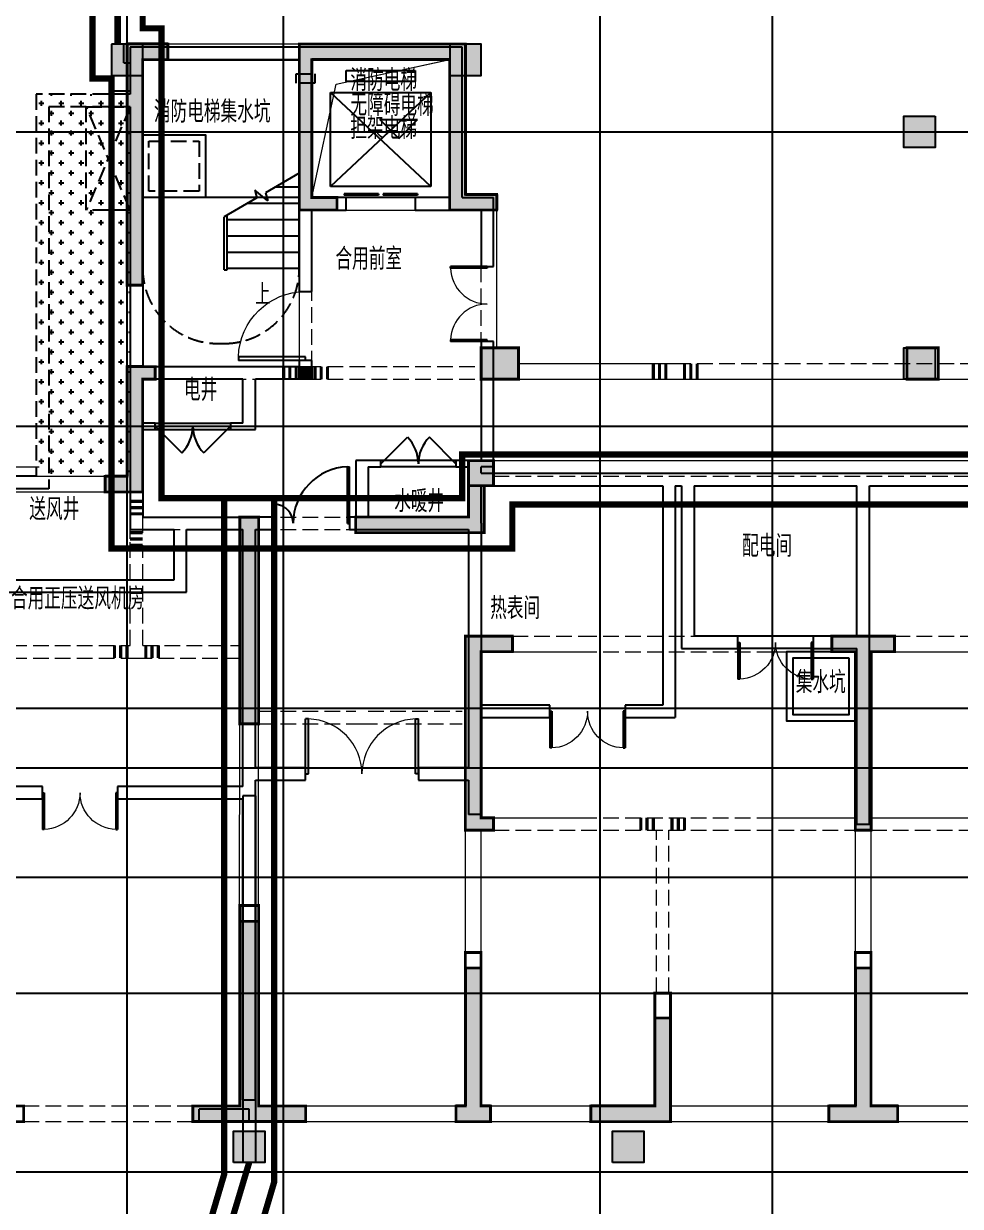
# Model space of a CAD drawing. Extents: x 369444 to 684549, y -549309 to 575337.
# Drawn here: x 449674 to 464625, y 206055 to 224932 of the extents above; entities that cross this region are included whole.
import ezdxf

# ---------------------------------------------------------------- set-up
doc = ezdxf.new("R2010")
doc.units = 0
doc.header["$LTSCALE"] = 1000
doc.header["$MEASUREMENT"] = 0
for name, pattern in [('__DASH', [0.35, 0.25, -0.1]), ('DASH', [0.35, 0.25, -0.1]), ('DOTE', [2.42, 2, -0.2, 0.02, -0.2]), ('线型3', [500, 300, -200])]:
    doc.linetypes.add(name, pattern=pattern)
for name, color, linetype in [('COLUMN', 9, 'Continuous'), ('DIM_LEAD', 3, 'Continuous'), ('DIM_SYMB', 3, 'Continuous'), ('DOTE', 1, 'Continuous'), ('EVTR', 2, 'Continuous'), ('STAIR', 2, 'Continuous'), ('WALL', 9, 'Continuous'), ('WINDOW', 4, 'Continuous'), ('图层2', 7, 'Continuous'), ('填充', 8, 'Continuous'), ('平面文字图层', 7, 'Continuous'), ('排水', 61, 'Continuous'), ('构造柱', 6, 'Continuous'), ('砼墙', 151, 'Continuous'), ('立面填充1图层', 8, 'Continuous'), ('防火分区线', 7, 'Continuous'), ('风井', 7, 'Continuous')]:
    doc.layers.add(name, color=color, linetype=linetype)
for name, color, linetype, lineweight in [('DOTE2', 122, 'DOTE', 9), ('柱', 2, 'Continuous', 35), ('梁', 4, 'Continuous', 18), ('梁虚线', 134, '线型3', 18), ('梁集中标注', 2, 'Continuous', 25), ('次梁箍筋', 1, 'Continuous', 40), ('洞口边线', 9, 'Continuous', 18), ('门虚线', 2, 'Continuous', 18)]:
    doc.layers.add(name, color=color, linetype=linetype, lineweight=lineweight)
doc.styles.add('_TCH_DIM', font='SIMPLEX', dxfattribs={"bigfont": 'GBCBIG'})
doc.styles.add('HNSJY', font='hnsjy-07.shx', dxfattribs={"width": 0.8, "bigfont": 'hnsjy-hz.shx'})

# ---------------------------------------------------------------- blocks, each defined once
blk = doc.blocks.new('dsfzc')
at = {"layer": '填充'}
h = blk.add_hatch(color=0, dxfattribs=at)
h.dxf.hatch_style = 1
h.paths.add_polyline_path([(-2815245, 479176), (-2815245, 482776), (-2814843, 482776), (-2814843, 483026), (-2815495, 483026), (-2815495, 479176)])
h = blk.add_hatch(color=0, dxfattribs=at)
h.dxf.hatch_style = 1
h.paths.add_polyline_path([(-2812745, 480376), (-2812745, 482776), (-2812745, 483026), (-2810095, 483026), (-2810095, 480626), (-2809595, 480626), (-2809595, 480376), (-2810345, 480376), (-2810345, 480576), (-2810345, 482776), (-2812545, 482776), (-2812545, 480576), (-2812145, 480576), (-2812145, 480376)])
h = blk.add_hatch(color=0, dxfattribs=at)
h.dxf.hatch_style = 1
h.paths.add_polyline_path([(-2809245, 477676), (-2809245, 478176), (-2809845, 478176), (-2809845, 477676)])
h = blk.add_hatch(color=0, dxfattribs=at)
h.dxf.hatch_style = 1
h.paths.add_polyline_path([(-2815845, 475876), (-2815245, 475876), (-2815245, 477876), (-2815495, 477876), (-2815495, 476126), (-2815845, 476126)])
h.paths.add_polyline_path([(-2815245, 477676), (-2815045, 477676), (-2815045, 477876), (-2815245, 477876)])
h = blk.add_hatch(color=0, dxfattribs=at)
h.dxf.hatch_style = 1
h.paths.add_polyline_path([(-2810045, 475976), (-2810045, 476376), (-2809645, 476376), (-2809645, 475976), (-2809795, 475976)])
h = blk.add_hatch(color=0, dxfattribs=at)
h.dxf.hatch_style = 1
h.paths.add_polyline_path([(-2810045, 475976), (-2810045, 475476), (-2811845, 475476), (-2811845, 475226), (-2809795, 475226), (-2809795, 475976)])
h = blk.add_hatch(color=0, dxfattribs=at)
h.dxf.hatch_style = 1
h.paths.add_polyline_path([(-2813695, 472176), (-2813695, 475476), (-2813395, 475476), (-2813395, 472176)])
h = blk.add_hatch(color=0, dxfattribs=at)
h.dxf.hatch_style = 1
h.paths.add_polyline_path([(-2809845, 470476), (-2810095, 470476), (-2810095, 473576), (-2809345, 473576), (-2809345, 473326), (-2809845, 473326), (-2809845, 470676), (-2809645, 470676), (-2809645, 470476)])
h = blk.add_hatch(color=0, dxfattribs=at)
h.dxf.hatch_style = 1
h.paths.add_polyline_path([(-2803620, 470476), (-2803870, 470476), (-2803870, 473326), (-2804245, 473326), (-2804245, 473576), (-2803620, 473576), (-2803245, 473576), (-2803245, 473326), (-2803620, 473326)])
h = blk.add_hatch(color=0, dxfattribs=at)
h.dxf.hatch_style = 1
h.paths.add_polyline_path([(-2813395, 466076), (-2812645, 466076), (-2812645, 465826), (-2813395, 465826), (-2814445, 465826), (-2814445, 466076), (-2813695, 466076), (-2813695, 469026), (-2813395, 469026)])
h = blk.add_hatch(color=0, dxfattribs=at)
h.dxf.hatch_style = 1
h.paths.add_polyline_path([(-2810095, 465826), (-2809695, 465826), (-2809695, 466076), (-2809845, 466076), (-2809845, 468276), (-2810095, 468276), (-2810095, 466076), (-2810245, 466076), (-2810245, 465826)])
h = blk.add_hatch(color=0, dxfattribs=at)
h.dxf.hatch_style = 1
h.paths.add_polyline_path([(-2803870, 465826), (-2803194, 465826), (-2803194, 466076), (-2803620, 466076), (-2803620, 468276), (-2803870, 468276), (-2803870, 466076), (-2804296, 466076), (-2804296, 465826)])
h = blk.add_hatch(color=0, dxfattribs=at)
h.dxf.hatch_style = 1
h.paths.add_polyline_path([(-2808095, 466076), (-2808095, 465826), (-2806820, 465826), (-2806820, 466076), (-2806820, 467476), (-2807070, 467476), (-2807070, 466076)])
at = {"layer": '柱', "color": 0, "ltscale": 1}
for points in [[(-2809245, 477676), (-2809245, 478176), (-2809845, 478176), (-2809845, 477676)], [(-2810045, 475976), (-2810045, 476376), (-2809645, 476376), (-2809645, 475976), (-2809795, 475976)]]:
    blk.add_lwpolyline(points, close=True, dxfattribs=at)
at = {"layer": '砼墙', "color": 0, "lineweight": 35, "ltscale": 1}
for points in [[(-2815245, 479176), (-2815245, 482776), (-2814843, 482776), (-2814843, 483026), (-2815495, 483026), (-2815495, 479176)], [(-2812745, 480376), (-2812745, 482776), (-2812745, 483026), (-2810095, 483026), (-2810095, 480626), (-2809595, 480626), (-2809595, 480376), (-2810345, 480376), (-2810345, 480576), (-2810345, 482776), (-2812545, 482776), (-2812545, 480576), (-2812145, 480576), (-2812145, 480376)], [(-2813695, 472176), (-2813695, 475476), (-2813395, 475476), (-2813395, 472176)], [(-2803620, 470476), (-2803870, 470476), (-2803870, 473326), (-2804245, 473326), (-2804245, 473576), (-2803620, 473576), (-2803245, 473576), (-2803245, 473326), (-2803620, 473326)], [(-2813395, 466076), (-2812645, 466076), (-2812645, 465826), (-2813395, 465826), (-2814445, 465826), (-2814445, 466076), (-2813695, 466076), (-2813695, 469026), (-2813395, 469026)], [(-2810095, 465826), (-2809695, 465826), (-2809695, 466076), (-2809845, 466076), (-2809845, 468276), (-2810095, 468276), (-2810095, 466076), (-2810245, 466076), (-2810245, 465826)], [(-2803870, 465826), (-2803194, 465826), (-2803194, 466076), (-2803620, 466076), (-2803620, 468276), (-2803870, 468276), (-2803870, 466076), (-2804296, 466076), (-2804296, 465826)], [(-2808095, 466076), (-2808095, 465826), (-2806820, 465826), (-2806820, 466076), (-2806820, 467476), (-2807070, 467476), (-2807070, 466076)]]:
    blk.add_lwpolyline(points, close=True, dxfattribs=at)
for points in [[(-2815245, 477876), (-2815245, 477876), (-2815495, 477876), (-2815495, 476126), (-2815845, 476126), (-2815845, 475876), (-2815245, 475876), (-2815245, 477676)], [(-2815245, 477876), (-2815045, 477876), (-2815045, 477676), (-2815245, 477676)], [(-2809845, 470476), (-2810095, 470476), (-2810095, 473576), (-2809345, 473576), (-2809345, 473326), (-2809845, 473326), (-2809845, 470676), (-2809645, 470676), (-2809645, 470476), (-2809845, 470476)]]:
    blk.add_lwpolyline(points, dxfattribs=at)
at = {"layer": '砼墙', "color": 0}
blk.add_lwpolyline([(-2810045, 475976), (-2810045, 475476), (-2811845, 475476), (-2811845, 475226), (-2809795, 475226), (-2809795, 475976)], close=True, dxfattribs=at)
blk = doc.blocks.new('A$C6F0867FE')
at = {"layer": '构造柱'}
for points in [[(100, -5000), (-100, -5000), (-100, -5200), (100, -5200)], [(17700, -5000), (17900, -5000), (17900, -5200), (17700, -5200)]]:
    blk.add_hatch(color=256, dxfattribs=at).paths.add_polyline_path(points)
for points in [[(-100, -5000), (100, -5000), (100, -5200), (-100, -5200)], [(17900, -5000), (17700, -5000), (17700, -5200), (17900, -5200)]]:
    blk.add_lwpolyline(points, close=True, dxfattribs=at)
blk = doc.blocks.new('$DorLib2D$00000213')
at = {"color": 0, "linetype": 'DASH', "const_width": 0.02}
blk.add_lwpolyline([(0.5, 0), (-0.5, 0)], dxfattribs=at)
blk = doc.blocks.new('$DorLib2D$00000116')
at = {"color": 0}
for p, q in [((-0.5, 0), (-0.146, 0.354)), ((0.5, 0), (0.146, 0.354))]:
    blk.add_line(p, q, dxfattribs=at)
for centre, start, end in [((-0.5, 0), 0, 45), ((0.5, 0), 135, 180)]:
    blk.add_arc(centre, 0.5, start, end, dxfattribs=at)
blk = doc.blocks.new('$DorLib2D$00000001')
for p, q in [((0.45, 0.975), (0.5, 0.975)), ((0.45, 0), (0.45, 0.975)), ((0.5, 0), (0.5, 0.975)), ((0.5, 0), (0.45, 0))]:
    blk.add_line(p, q)
at = {"lineweight": 13}
blk.add_arc((0.475, 0), 0.975, 91.4693, 180, dxfattribs=at)
blk = doc.blocks.new('$DORLIB2D$00000127')
at = {"color": 0}
for points in [[(-0.533, 0.795), (-0.533, 0.69)], [(-0.033, 0.795), (-0.533, 0.795)], [(-0.033, 0.69), (-0.533, 0.69)], [(-0.033, 0.795), (-0.033, 0.69)], [(0.533, 0.795), (0.033, 0.795)], [(0.033, 0.795), (0.033, 0.69)], [(0.533, 0.69), (0.033, 0.69)], [(0.533, 0.795), (0.533, 0.69)], [(0.5, 0.5), (-0.5, 0.5)]]:
    blk.add_lwpolyline(points, dxfattribs=at)
blk = doc.blocks.new('$DorLib2D$00000002')
for p, q in [((-0.5, 0), (-0.5, 0.4875)), ((-0.475, 0.4875), (-0.5, 0.4875)), ((-0.475, 0), (-0.475, 0.4875)), ((0.475, 0), (0.475, 0.4875)), ((0.475, 0.4875), (0.5, 0.4875)), ((0.5, 0), (0.5, 0.4875)), ((-0.5, 0), (-0.475, 0)), ((0.5, 0), (0.475, 0))]:
    blk.add_line(p, q)
at = {"lineweight": 13}
for centre, start, end in [((-0.4875, 0), 0, 88.53072), ((0.4875, 0), 91.46928, 180)]:
    blk.add_arc(centre, 0.4875, start, end, dxfattribs=at)
blk = doc.blocks.new('$DorLib2D$00000225')
at = {"color": 0}
for p, q in [((0.475, -0.001), (0.475, 0.752)), ((0.475, 0.752), (0.5, 0.752)), ((0.5, -0.001), (0.5, 0.752)), ((-0.5, 0), (-0.5, 0.252)), ((-0.475, 0.252), (-0.5, 0.252)), ((-0.475, 0), (-0.475, 0.252)), ((-0.475, 0), (-0.5, 0)), ((0.475, -0.001), (0.5, -0.001))]:
    blk.add_line(p, q, dxfattribs=at)
for centre, radius, start, end in [((0.505, -0.002), 0.755, 92.2493, 179.7238), ((-0.501, 0.003), 0.251, 359.7899, 84.0974)]:
    blk.add_arc(centre, radius, start, end, dxfattribs=at)
blk = doc.blocks.new('column500')
h = blk.add_hatch(color=0)
h.dxf.hatch_style = 1
h.paths.add_polyline_path([(-216381, -381440), (-215881, -381440), (-215881, -380940), (-216381, -380940)])
at = {"color": 0}
blk.add_lwpolyline([(-216381, -381440), (-215881, -381440), (-215881, -380940), (-216381, -380940)], close=True, dxfattribs=at)
blk = doc.blocks.new('165gsff')
at = {"layer": 'COLUMN', "lineweight": -2, "ltscale": 6}
blk.add_hatch(color=256, dxfattribs=at).paths.add_polyline_path([(38490804507.5, 3905235777.5), (38490805007.5, 3905235777.5), (38490805007.5, 3905235177.5), (38490804507.5, 3905235177.5)])
at = {"color": 0}
blk.add_lwpolyline([(38490804507.5, 3905235777.5), (38490805007.5, 3905235777.5), (38490805007.5, 3905235177.5), (38490804507.5, 3905235177.5)], close=True, dxfattribs=at)
blk = doc.blocks.new('12#梁图')
at = {"layer": '柱', "color": 0, "ltscale": 1, "const_width": 45}
for points in [[(1054014, -66796), (1054014, -66296), (1053414, -66296), (1053414, -66796)], [(1054015, -66796), (1054015, -66296), (1053415, -66296), (1053415, -66796)], [(1060715, -66796), (1060715, -66296), (1060215, -66296), (1060215, -66796)], [(1053214, -68496), (1053214, -68096), (1053614, -68096), (1053614, -68496), (1053464, -68496)], [(1053215, -68496), (1053215, -68096), (1053615, -68096), (1053615, -68496), (1053465, -68496)]]:
    blk.add_lwpolyline(points, close=True, dxfattribs=at)
at = {"layer": '梁', "color": 0, "lineweight": 18, "ltscale": 1}
for p, q in [((1050515, -65126), (1050515, -64096)), ((1053665, -66296), (1053665, -64096)), ((1050515, -66596), (1050515, -65126)), ((1048015, -66596), (1050615, -66596)), ((1054015, -66546), (1056515, -66546)), ((1053615, -68096), (1053615, -66796)), ((1054015, -66796), (1056515, -66796)), ((1056515, -66796), (1062815, -66796)), ((1053615, -68096), (1065415, -68096)), ((1053915, -71146), (1055015, -71146)), ((1057815, -71146), (1059015, -71146)), ((1060015, -71146), (1061215, -71146)), ((1053415, -73796), (1055015, -73796)), ((1057815, -73796), (1059390, -73796)), ((1059640, -73796), (1061215, -73796))]:
    blk.add_line(p, q, dxfattribs=at)
at = {"layer": '梁虚线', "color": 0, "linetype": 'DASH', "lineweight": 18, "ltscale": 1}
for p, q in [((1050715, -65126), (1050715, -64096)), ((1053415, -66296), (1053415, -64096)), ((1050715, -66596), (1050715, -65126)), ((1050615, -66596), (1053415, -66596)), ((1056515, -66546), (1062815, -66546)), ((1048015, -66796), (1050615, -66796)), ((1050615, -66796), (1053415, -66796)), ((1053415, -68096), (1053415, -66796)), ((1053615, -68346), (1065415, -68346)), ((1047815, -69346), (1047815, -68596)), ((1048015, -69246), (1048015, -68596)), ((1048015, -68996), (1049565, -68996)), ((1049865, -68996), (1051415, -68996)), ((1048015, -69196), (1049565, -69196)), ((1049865, -69196), (1051415, -69196)), ((1053215, -70896), (1053215, -69246)), ((1053415, -70896), (1053415, -69246)), ((1047815, -71046), (1047815, -69346)), ((1048015, -71046), (1048015, -69446)), ((1053915, -70896), (1055015, -70896)), ((1055015, -70896), (1057815, -70896)), ((1057815, -70896), (1059015, -70896)), ((1060015, -70896), (1061215, -70896)), ((1045565, -71046), (1047815, -71046)), ((1048015, -71046), (1049565, -71046)), ((1055015, -71146), (1057815, -71146)), ((1045565, -71246), (1047915, -71246)), ((1047915, -71246), (1049565, -71246)), ((1049865, -72096), (1051415, -72096)), ((1051615, -72096), (1053115, -72096)), ((1049865, -72296), (1051515, -72296)), ((1051515, -72296), (1053115, -72296)), ((1055015, -73796), (1057815, -73796)), ((1053615, -73996), (1055015, -73996)), ((1055015, -73996), (1057815, -73996)), ((1056215, -76596), (1056215, -73996)), ((1056415, -76596), (1056415, -73996)), ((1057815, -73996), (1059390, -73996)), ((1059640, -73996), (1061215, -73996)), ((1046115, -78396), (1048815, -78396)), ((1046115, -78646), (1048815, -78646))]:
    blk.add_line(p, q, dxfattribs=at)
at = {"layer": '次梁箍筋', "color": 0, "linetype": 'Continuous', "const_width": 50}
for points in [[(1050264, -66596), (1050264, -66796)], [(1050364, -66596), (1050364, -66796)], [(1050464, -66596), (1050464, -66796)], [(1050764, -66596), (1050764, -66796)], [(1050864, -66596), (1050864, -66796)], [(1050964, -66596), (1050964, -66796)], [(1056164, -66546), (1056164, -66796)], [(1056264, -66546), (1056264, -66796)], [(1056364, -66546), (1056364, -66796)], [(1056664, -66546), (1056664, -66796)], [(1056764, -66546), (1056764, -66796)], [(1056864, -66546), (1056864, -66796)], [(1047814, -68746), (1048014, -68746)], [(1047814, -68846), (1048014, -68846)], [(1047814, -68946), (1048014, -68946)], [(1047814, -69246), (1048014, -69246)], [(1047814, -69346), (1048014, -69346)], [(1047814, -69446), (1048014, -69446)], [(1047564, -71046), (1047564, -71246)], [(1047664, -71046), (1047664, -71246)], [(1047764, -71046), (1047764, -71246)], [(1048064, -71046), (1048064, -71246)], [(1048164, -71046), (1048164, -71246)], [(1048264, -71046), (1048264, -71246)], [(1055964, -73796), (1055964, -73996)], [(1056064, -73796), (1056064, -73996)], [(1056164, -73796), (1056164, -73996)], [(1056464, -73796), (1056464, -73996)], [(1056564, -73796), (1056564, -73996)], [(1056664, -73796), (1056664, -73996)]]:
    blk.add_lwpolyline(points, dxfattribs=at)
at = {"layer": '洞口边线', "color": 0, "ltscale": 1}
for points in [[(1052914, -61696), (1050714, -61696), (1050714, -63896), (1051103, -62085), (1052914, -61696)], [(1052914, -61696), (1050714, -61696), (1050714, -63896), (1051103, -62085), (1052914, -61696)], [(1052914, -61696), (1050714, -61696), (1050714, -63896), (1051103, -62085), (1052914, -61696)], [(1052915, -61696), (1050715, -61696), (1050715, -63896), (1051104, -62085), (1052915, -61696)]]:
    blk.add_lwpolyline(points, close=True, dxfattribs=at)
at = {"layer": '砼墙', "color": 0, "lineweight": 35, "ltscale": 1, "const_width": 45}
for points in [[(1048015, -65296), (1048015, -61696), (1048417, -61696), (1048417, -61446), (1047765, -61446), (1047765, -65296)], [(1050515, -64096), (1050515, -61696), (1050515, -61446), (1053165, -61446), (1053165, -63846), (1053665, -63846), (1053665, -64096), (1052915, -64096), (1052915, -63896), (1052915, -61696), (1050715, -61696), (1050715, -63896), (1051115, -63896), (1051115, -64096)], [(1049565, -72296), (1049565, -68996), (1049865, -68996), (1049865, -72296)], [(1059640, -73996), (1059390, -73996), (1059390, -71146), (1059015, -71146), (1059015, -70896), (1059640, -70896), (1060015, -70896), (1060015, -71146), (1059640, -71146)], [(1049865, -78396), (1050615, -78396), (1050615, -78646), (1049865, -78646), (1048815, -78646), (1048815, -78396), (1049565, -78396), (1049565, -75196), (1049865, -75196)], [(1053165, -78646), (1053565, -78646), (1053565, -78396), (1053415, -78396), (1053415, -75946), (1053165, -75946), (1053165, -78396), (1053015, -78396), (1053015, -78646)], [(1059390, -78646), (1060066, -78646), (1060066, -78396), (1059640, -78396), (1059640, -75946), (1059390, -75946), (1059390, -78396), (1058964, -78396), (1058964, -78646)], [(1045015, -78646), (1045015, -78396), (1045315, -78396), (1045315, -76096), (1045565, -76096), (1045565, -78396), (1046115, -78396), (1046115, -78646), (1045315, -78646)], [(1055165, -78396), (1055165, -78646), (1056440, -78646), (1056440, -78396), (1056440, -76596), (1056190, -76596), (1056190, -78396)]]:
    blk.add_lwpolyline(points, close=True, dxfattribs=at)
at = {"layer": '砼墙', "color": 0, "const_width": 45}
blk.add_lwpolyline([(1048015, -66596), (1048215, -66596), (1048215, -66796), (1048015, -66796), (1048015, -68596), (1047415, -68596), (1047415, -68346), (1047765, -68346), (1047765, -66596), (1048015, -66596)], dxfattribs=at)
blk.add_lwpolyline([(1053215, -68496), (1053215, -68996), (1051415, -68996), (1051415, -69246), (1053465, -69246), (1053465, -68496)], close=True, dxfattribs=at)
at = {"layer": '砼墙', "color": 0, "lineweight": 35, "ltscale": 1, "const_width": 45}
blk.add_lwpolyline([(1053415, -73996), (1053165, -73996), (1053165, -70896), (1053915, -70896), (1053915, -71146), (1053415, -71146), (1053415, -73796), (1053615, -73796), (1053615, -73996), (1053415, -73996)], dxfattribs=at)
at = {"layer": '门虚线', "color": 0, "linetype": 'Continuous', "lineweight": 18, "ltscale": 1}
for p, q in [((1048417, -61446), (1050515, -61446)), ((1047765, -66596), (1047765, -65296)), ((1045915, -68346), (1047415, -68346)), ((1056440, -78646), (1058964, -78646)), ((1060066, -78646), (1062590, -78646))]:
    blk.add_line(p, q, dxfattribs=at)
at = {"layer": '门虚线', "color": 0, "lineweight": 18, "ltscale": 1}
for p, q in [((1048417, -61696), (1050515, -61696)), ((1051115, -63896), (1052915, -63896)), ((1051115, -64096), (1052915, -64096)), ((1048015, -66596), (1048015, -65296)), ((1045915, -68596), (1047415, -68596)), ((1049561, -75196), (1049565, -72296)), ((1049861, -75196), (1049865, -72296)), ((1053165, -75996), (1053165, -73996)), ((1053415, -75996), (1053415, -73996)), ((1059390, -75946), (1059390, -73996)), ((1059640, -75946), (1059640, -73996)), ((1050615, -78396), (1053015, -78396)), ((1053565, -78396), (1055165, -78396)), ((1056440, -78396), (1058964, -78396)), ((1060066, -78396), (1062590, -78396)), ((1050615, -78646), (1053015, -78646)), ((1053565, -78646), (1055165, -78646))]:
    blk.add_line(p, q, dxfattribs=at)

msp = doc.modelspace()

# ---------------------------------------------------------------- hatches: boundary and pattern name
at = {"layer": '立面填充1图层'}
h = msp.add_hatch(dxfattribs=at)
h.set_pattern_fill('CROSS', color=256, scale=100)
h.set_pattern_definition([(0, (-307477.76, 915017.9), (158.75, 158.75), [79.375, -238.125]), (90, (-307438.07, 914978.2), (-158.75, 158.75), [79.375, -238.125])])
h.paths.add_polyline_path([(451374.5, 217707), (449874.5, 217707), (449874.5, 223807), (451374.5, 223807)])

# ---------------------------------------------------------------- linework, layer by layer
at = {"layer": 'DIM_LEAD'}
for p, q in [((455661.6, 223100.8), (455361.6, 223400.8)), ((455361.6, 223400.8), (455961.6, 223400.8)), ((455661.6, 223100.8), (455961.6, 223400.8))]:
    msp.add_line(p, q, dxfattribs=at)
for points in [[(454074.5, 224357), (454074.5, 222157), (451574.5, 222157), (451574.5, 224357)], [(451574.5, 222157), (451574.5, 223157), (452574.5, 223157), (452574.5, 222157)], [(462949.5, 214907), (461849.5, 214907), (461849.5, 213807), (462949.5, 213807)], [(462849.5, 214807), (461949.5, 214807), (461949.5, 213907), (462849.5, 213907)]]:
    msp.add_lwpolyline(points, close=True, dxfattribs=at)
at = {"layer": 'DIM_LEAD', "linetype": 'DASH'}
msp.add_lwpolyline([(451674.5, 222257), (451674.5, 223057), (452474.5, 223057), (452474.5, 222257)], close=True, dxfattribs=at)
at = {"layer": 'DIM_LEAD'}
msp.add_circle((452026.5, 222638), 0, dxfattribs=at)
at = {"layer": 'DIM_SYMB'}
msp.add_lwpolyline([(453474.5, 220897, 0, 0, 0), (453474.5, 221767, 80, 0, 0), (453474.5, 222067, 0, 0, 0)], format="xyseb", dxfattribs=at)
at = {"layer": 'DOTE', "color": 8}
for p, q in [((451324.5, 59364.2), (451324.5, 476704.8)), ((458874.5, 59364.2), (458874.5, 476704.8)), ((453824.5, 59364.2), (453824.5, 261807)), ((461624.5, 59364.2), (461624.5, 261807))]:
    msp.add_line(p, q, dxfattribs=at)
at = {"layer": 'DOTE', "color": 8, "lineweight": -2}
for p, q in [((377844.4, 223207), (624570.9, 223207)), ((377844.4, 218507), (624570.9, 218507)), ((377844.4, 214007), (624570.9, 214007)), ((377844.4, 213057), (624570.9, 213057)), ((377844.4, 211307), (624570.9, 211307)), ((377844.4, 209457), (624570.9, 209457)), ((377844.4, 206607), (624570.9, 206607))]:
    msp.add_line(p, q, dxfattribs=at)
at = {"layer": 'DOTE2', "linetype": 'DOTE', "ltscale": 0.5, "elevation": -96.5}
msp.add_lwpolyline([(445332.6, 217857), (449920, 217857)], dxfattribs=at)
at = {"layer": 'EVTR'}
for p, q in [((454824.5, 224007), (454824.5, 224182)), ((454824.5, 224182), (455924.5, 224182)), ((455924.5, 224182), (455924.5, 224007)), ((455924.5, 224007), (454824.5, 224007)), ((454574.5, 222332), (454574.5, 223832)), ((454574.5, 223832), (456174.5, 223832)), ((456174.5, 223832), (454574.5, 222332)), ((456174.5, 222332), (454574.5, 223832)), ((456174.5, 223832), (456174.5, 222332)), ((456174.5, 222332), (454574.5, 222332))]:
    msp.add_line(p, q, dxfattribs=at)
at = {"layer": 'STAIR'}
for p, q in [((454074.5, 222543.4), (453535, 222231.9)), ((454074.5, 221027), (454074.5, 222543.4)), ((453569.9, 222101.5), (453363.9, 222274.4)), ((453363.9, 222274.4), (453396.7, 222152.1)), ((453535, 222231.9), (453569.9, 222101.5)), ((453699.7, 222327), (454074.5, 222327)), ((453396.7, 222152.1), (452874.5, 221850.6)), ((453249.3, 222067), (454074.5, 222067)), ((452874.5, 221027), (452874.5, 221850.6)), ((452874.5, 221002), (452874.5, 221850.6)), ((452924.5, 221002), (452924.5, 221879.4)), ((452924.5, 221807), (454074.5, 221807)), ((452924.5, 221547), (454074.5, 221547)), ((452924.5, 221287), (454074.5, 221287)), ((452874.5, 221002), (452924.5, 221002)), ((452924.5, 221027), (454074.5, 221027))]:
    msp.add_line(p, q, dxfattribs=at)
at = {"layer": 'STAIR', "color": 8, "linetype": 'DASH'}
msp.add_line((452774.5, 219827), (452874.5, 219827), dxfattribs=at)
for centre, start, end in [((452774.5, 221027), 180, 270), ((452874.5, 221027), 270, 0)]:
    msp.add_arc(centre, 1200, start, end, dxfattribs=at)
at = {"layer": 'WALL'}
for p, q in [((451274.5, 224606.9), (451074.5, 224606.9)), ((451074.5, 224606.9), (451074.5, 224307)), ((451274.5, 224307), (451274.5, 224606.9)), ((454174.5, 224557), (451374.5, 224557)), ((451374.5, 224557), (451374.5, 223807)), ((456674.5, 224557), (454174.5, 224557)), ((456674.5, 222157), (456674.5, 224557)), ((451074.5, 224307), (451074.5, 223856.9)), ((451274.5, 224307), (451374.5, 224307)), ((451374.5, 224307), (451374.5, 223856.9)), ((454074.5, 224357), (451574.5, 224357)), ((451574.5, 224357), (451574.5, 223707)), ((454074.5, 222057), (454074.5, 224357)), ((454274.5, 222157), (454274.5, 224357)), ((456474.5, 224357), (454274.5, 224357)), ((456474.5, 222157), (456474.5, 224357)), ((451374.5, 223856.9), (451074.5, 223856.9)), ((451574.5, 223707), (451574.5, 219457)), ((451374.5, 223607), (451374.5, 219357)), ((454074.5, 222057), (454074.5, 220657)), ((454824.5, 222157), (454274.5, 222157)), ((454824.5, 221957), (454824.5, 222157)), ((456474.5, 222157), (455924.5, 222157)), ((455924.5, 222157), (455924.5, 221957)), ((456674.5, 222157), (457174.5, 222157)), ((457174.5, 221057), (457174.5, 222157)), ((454274.5, 220657), (454274.5, 221957)), ((454274.5, 221957), (454824.5, 221957)), ((455924.5, 221957), (456574.5, 221957)), ((456574.5, 221957), (456974.5, 221957)), ((456974.5, 221957), (456974.5, 221057)), ((456974.5, 221057), (457174.5, 221057)), ((454074.5, 220657), (454274.5, 220657)), ((457174.5, 219857), (456974.5, 219857)), ((456974.5, 219857), (456974.5, 217957)), ((457174.5, 217857), (457174.5, 219857)), ((454274.5, 219557), (454074.5, 219557)), ((454074.5, 219557), (454074.5, 219457)), ((454274.5, 219257), (454274.5, 219557)), ((451374.5, 219357), (451374.5, 218557)), ((453274.5, 219457), (451574.5, 219457)), ((454074.5, 219457), (453274.5, 219457)), ((451574.5, 219257), (451574.5, 218557)), ((453174.5, 219257), (451574.5, 219257)), ((453174.5, 218557), (453174.5, 219257)), ((453374.5, 218457), (453374.5, 219257)), ((454274.5, 219257), (453374.5, 219257)), ((451374.5, 218557), (451374.5, 216857)), ((451774.5, 218557), (451574.5, 218557)), ((451574.5, 218457), (451774.5, 218457)), ((451574.5, 218457), (451574.5, 217057)), ((451774.5, 218457), (451774.5, 218557)), ((453174.5, 218557), (452974.5, 218557)), ((452974.5, 218557), (452974.5, 218457)), ((452974.5, 218457), (453374.5, 218457)), ((454974.5, 217957), (454974.5, 217057)), ((455374.5, 217957), (454974.5, 217957)), ((455174.5, 217857), (455174.5, 217057)), ((455174.5, 217857), (455374.5, 217857)), ((455374.5, 217857), (455374.5, 217957)), ((456874.5, 217957), (456574.5, 217957)), ((456574.5, 217957), (456574.5, 217857)), ((456574.5, 217857), (456774.5, 217857)), ((456774.5, 217657), (456774.5, 217857)), ((456974.5, 217957), (456874.5, 217957)), ((457174.5, 217857), (456974.5, 217857)), ((456974.5, 217757), (456974.5, 217857)), ((449874.5, 217707), (448874.5, 217707)), ((456774.5, 217057), (456774.5, 217657)), ((456974.5, 217757), (459974.5, 217757)), ((459974.5, 217757), (460274.5, 217757)), ((460274.5, 217757), (463074.5, 217757)), ((463074.5, 217757), (466174.5, 217757)), ((450074.5, 217507), (449074.5, 217507)), ((456974.5, 216957), (456974.5, 217557)), ((456974.5, 217557), (459874.5, 217557)), ((459874.5, 217557), (459874.5, 214057)), ((460074.5, 217557), (460074.5, 213857)), ((460074.5, 217557), (460174.5, 217557)), ((460174.5, 217557), (460174.5, 214957)), ((460374.5, 217557), (460374.5, 215157)), ((460374.5, 217557), (462974.5, 217557)), ((462974.5, 215157), (462974.5, 217557)), ((463174.5, 215040), (463174.5, 217557)), ((463174.5, 217557), (466074.5, 217557)), ((451574.5, 217057), (452174.5, 217057)), ((452174.5, 217057), (453274.5, 217057)), ((453674.5, 217057), (453274.5, 217057)), ((453674.5, 216857), (453674.5, 217057)), ((454974.5, 217057), (454874.5, 217057)), ((454874.5, 217057), (454874.5, 216857)), ((455174.5, 217057), (456774.5, 217057)), ((456974.5, 216957), (456974.5, 212957)), ((451374.5, 216857), (452074.5, 216857)), ((452074.5, 216057), (452074.5, 216857)), ((452274.5, 215857), (452274.5, 216857)), ((452274.5, 216857), (453174.5, 216857)), ((453174.5, 212957), (453174.5, 216857)), ((453374.5, 216857), (453674.5, 216857)), ((453374.5, 213057), (453374.5, 216857)), ((454874.5, 216857), (455074.5, 216857)), ((455074.5, 216857), (456774.5, 216857)), ((456774.5, 216857), (456774.5, 213057)), ((449074.5, 216057), (452074.5, 216057)), ((449074.5, 215857), (452274.5, 215857)), ((461074.5, 215157), (460374.5, 215157)), ((461074.5, 214957), (461074.5, 215157)), ((462974.5, 215157), (462274.5, 215157)), ((462274.5, 215157), (462274.5, 214957)), ((463174.5, 212157), (463174.5, 215057)), ((460174.5, 214957), (461074.5, 214957)), ((462274.5, 214957), (462974.5, 214957)), ((462974.5, 212157), (462974.5, 214957)), ((458074.5, 214057), (456974.5, 214057)), ((456974.5, 214057), (456974.5, 213857)), ((458074.5, 213857), (458074.5, 214057)), ((459874.5, 214057), (459274.5, 214057)), ((459274.5, 214057), (459274.5, 213857)), ((456974.5, 213857), (458074.5, 213857)), ((459274.5, 213857), (460074.5, 213857)), ((453174.5, 212757), (453174.5, 212957)), ((454174.5, 213057), (453374.5, 213057)), ((454174.5, 212857), (454174.5, 213057)), ((456774.5, 213057), (455974.5, 213057)), ((455974.5, 213057), (455974.5, 212857)), ((456974.5, 212957), (456974.5, 212307)), ((449974.5, 212757), (449074.5, 212757)), ((449974.5, 212557), (449974.5, 212757)), ((453174.5, 212757), (451174.5, 212757)), ((451174.5, 212757), (451174.5, 212557)), ((453374.5, 212857), (454174.5, 212857)), ((453374.5, 212657), (453374.5, 212857)), ((455974.5, 212857), (456774.5, 212857)), ((456774.5, 212857), (456774.5, 212307)), ((449074.5, 212557), (449974.5, 212557)), ((451174.5, 212557), (453174.5, 212557)), ((453174.5, 207757), (453174.5, 212557)), ((453374.5, 207757), (453374.5, 212657)), ((456974.5, 212307), (456774.5, 212307)), ((462974.5, 212157), (463174.5, 212157)), ((453174.5, 207757), (453374.5, 207757)), ((453274.5, 207607), (452474.5, 207607)), ((452474.5, 207407), (452474.5, 207607)), ((453274.5, 207407), (453274.5, 207607)), ((453274.5, 207407), (452474.5, 207407))]:
    msp.add_line(p, q, dxfattribs=at)
at = {"layer": 'WALL', "linetype": '__DASH'}
for p, q in [((451374.5, 223807), (449874.5, 223807)), ((449874.5, 223807), (449874.5, 217707)), ((451374.5, 223607), (450074.5, 223607)), ((450074.5, 223607), (450074.5, 217507))]:
    msp.add_line(p, q, dxfattribs=at)
at = {"layer": 'WALL', "linetype": 'ByBlock'}
for p, q in [((453174.5, 212607), (453174.5, 206757.1)), ((453374.5, 212607), (453174.5, 212607)), ((453374.5, 212607), (453374.5, 206757.1)), ((453374.5, 206757.1), (453174.5, 206757.1))]:
    msp.add_line(p, q, dxfattribs=at)
at = {"layer": 'WINDOW'}
for p, q in [((451774.5, 218557), (452974.5, 218557)), ((451774.5, 218457), (452974.5, 218457)), ((456574.5, 217957), (455374.5, 217957)), ((456574.5, 217857), (455374.5, 217857)), ((462274.5, 215157), (461074.5, 215157)), ((462274.5, 214957), (461074.5, 214957))]:
    msp.add_line(p, q, dxfattribs=at)
at = {"layer": 'WINDOW', "linetype": 'DASH', "const_width": 100}
msp.add_lwpolyline([(453274.5, 206757.1), (451424.5, 200607)], dxfattribs=at)
at = {"layer": '排水', "linetype": 'DASH'}
msp.add_lwpolyline([(454024.5, 224132), (454324.5, 224132), (454324.5, 223982), (454024.5, 223982)], close=True, dxfattribs=at)
at = {"layer": '防火分区线', "color": 195, "linetype": 'DASH', "ltscale": 8, "const_width": 100}
for points in [[(450574.5, 282757), (450574.5, 229407), (450774.5, 229407), (450774.5, 224057), (451074.5, 224057), (451074.5, 216557), (457474.5, 216557), (457474.5, 217257), (469824.5, 217257), (469824.5, 223857), (474274.5, 223857), (474274.5, 217207), (477574.5, 217207), (477574.5, 217957.8), (514374.5, 217957.8), (514374.5, 223468.4), (514024.5, 229568.4), (514024.5, 234257), (521824.5, 234257), (521824.5, 267107)], [(451374.5, 281957), (451374.5, 230207), (451574.5, 230207), (451574.5, 224857), (451874.5, 224857), (451874.5, 217357), (456674.5, 217357), (456674.5, 218057), (469024.5, 218057), (469024.5, 224657), (475074.5, 224657), (475074.5, 218007), (476774.5, 218007), (476774.5, 218757.8), (513574.5, 218757.8), (513574.5, 223445.5), (513224.5, 229545.5), (513224.5, 235057), (521024.5, 235057), (521024.5, 266307)]]:
    msp.add_lwpolyline(points, dxfattribs=at)
at = {"layer": '防火分区线', "color": 56, "linetype": 'DASH', "ltscale": 8, "const_width": 100}
for points in [[(437424.5, 195357), (451824.5, 195357), (451824.5, 200199), (453674.5, 206449), (453674.5, 217357), (451874.5, 217357), (451874.5, 224857), (451574.5, 224857), (451574.5, 230207), (451374.5, 230207), (451374.5, 235057), (436374.5, 235057)], [(438224.5, 196157), (451024.5, 196157), (451024.5, 200314.9), (452874.5, 206564.9), (452874.5, 216557), (451074.5, 216557), (451074.5, 224057), (450774.5, 224057), (450774.5, 229407), (450574.5, 229407), (450574.5, 234257), (437174.5, 234257)]]:
    msp.add_lwpolyline(points, dxfattribs=at)
at = {"layer": '防火分区线', "color": 5, "linetype": 'DASH', "ltscale": 8, "const_width": 100}
for points in [[(545624.5, 179057), (474322.1, 179057), (474421.6, 195357), (451024.5, 195357), (451024.5, 200314.9), (452874.5, 206564.9), (452874.5, 217357), (456674.5, 217357), (456674.5, 218057), (469024.5, 218057), (469024.5, 224657), (475074.5, 224657), (475074.5, 218007), (476774.5, 218007), (476774.5, 218757.8), (527374.5, 218757.8), (527374.5, 224607), (533274.5, 224607), (533274.5, 222207), (533774.5, 222207), (533774.5, 217807), (545974.5, 217807), (545974.5, 207107), (545624.5, 207107)], [(544824.5, 179857), (475127, 179857), (475226.5, 196157), (451824.5, 196157), (451824.5, 200199), (453674.5, 206449), (453674.5, 216557), (457474.5, 216557), (457474.5, 217257), (469824.5, 217257), (469824.5, 223857), (474274.5, 223857), (474274.5, 217207), (477574.5, 217207), (477574.5, 217957.8), (528174.5, 217957.8), (528174.5, 223807), (532474.5, 223807), (532474.5, 221407), (532974.5, 221407), (532974.5, 217007), (545174.5, 217007), (545174.5, 207907), (544824.5, 207907)]]:
    msp.add_lwpolyline(points, close=True, dxfattribs=at)
at = {"layer": '风井', "linetype": 'DASH'}
for p, q in [((451374.5, 223607), (450674.5, 221957)), ((451374.5, 221957), (450674.5, 223607))]:
    msp.add_line(p, q, dxfattribs=at)
msp.add_lwpolyline([(451374.5, 223607), (451374.5, 221957), (450674.5, 221957), (450674.5, 223607)], close=True, dxfattribs=at)

# ---------------------------------------------------------------- block references
msp.add_blockref('A$C6F0867FE', (454174.5, 224457))
at = {"layer": 'COLUMN', "color": 8, "rotation": 270}
for p in [(832514.4, 8226), (837914.3, 8226)]:
    msp.add_blockref('column500', p, dxfattribs=at)
at = {"layer": 'COLUMN', "color": 8, "xscale": -1}
for p, rotation in [((82784.6, 7076.1), 90), ((82784.6, 3376), 90), ((834464.4, 423138), 270), ((840514.4, 423137.8), 270)]:
    msp.add_blockref('column500', p, dxfattribs=dict(at, rotation=rotation))
at = {"layer": 'COLUMN', "color": 8, "lineweight": -2, "rotation": 270}
msp.add_blockref('165gsff', (-3904778203.1, 38491024264.4), dxfattribs=at)
at = {"layer": 'WINDOW'}
for name, p, xscale, yscale, zscale, rotation in [('$DorLib2D$00000213', (451174.5, 227231.9), -5250.041100025177, 5250.041100025177, -5250.041100025177, 270), ('$DorLib2D$00000002', (457074.5, 220457), 1200, 1200, 1200, 90), ('$DorLib2D$00000001', (454174.5, 220107), -1100, 1100, -1100, 90), ('$DorLib2D$00000116', (452374.5, 218507), 1200, 1200, -1200, 180), ('$DorLib2D$00000002', (461674.5, 215057), -1200, 1200, -1200, 180), ('$DorLib2D$00000002', (458674.5, 213957), -1200, 1200, -1200, 180), ('$DorLib2D$00000002', (450574.5, 212657), -1200, 1200, 1200, 180)]:
    msp.add_blockref(name, p, dxfattribs=dict(at, xscale=xscale, yscale=yscale, zscale=zscale, rotation=rotation))
for name, p, xscale, yscale, zscale in [('$DORLIB2D$00000127', (455374.5, 222057), 1100, 200, 1100), ('$DorLib2D$00000116', (455974.5, 217907), 1200, 1200, -1200), ('$DorLib2D$00000225', (454274.5, 216957), 1200, 1200, 1200), ('$DorLib2D$00000002', (455074.5, 212957), 1800, 1800, 1800)]:
    msp.add_blockref(name, p, dxfattribs=dict(at, xscale=xscale, yscale=yscale, zscale=zscale))
at = {"layer": '图层2', "color": 8}
msp.add_blockref('dsfzc', (3266819.6, -258418.6), dxfattribs=at)
at = {"layer": '梁集中标注', "color": 8}
msp.add_blockref('12#梁图', (-596440.3, 286053.4), dxfattribs=at)

# ---------------------------------------------------------------- texts
at = {"layer": 'DIM_SYMB', "color": 7, "style": '_TCH_DIM'}
msp.add_text('上', height=337.6, dxfattribs=at).set_placement((453370.2, 220442))
at = {"layer": '平面文字图层', "style": 'HNSJY', "width": 0.8}
for s, p in [('消防电梯', (454889.1, 223855.7)), ('消防电梯集水坑', (451752.8, 223352.7)), ('无障碍电梯', (454889.1, 223459)), ('担架电梯', (454889.1, 223089.2)), ('合用前室', (454650.4, 221003.6)), ('电井', (452232.8, 218911.1)), ('水暖井', (455587.7, 217135.8)), ('送风井', (449764.7, 217007.5)), ('合用正压送风机房', (449472, 215581.4)), ('集水坑', (461997.8, 214245.9))]:
    msp.add_text(s, height=350, dxfattribs=at).set_placement(p)
at = {"layer": '平面文字图层', "color": 3, "style": 'HNSJY', "width": 0.8}
for s, p in [('配电间', (461141.4, 216420.9)), ('热表间', (457120.4, 215427.9))]:
    msp.add_text(s, height=350, dxfattribs=at).set_placement(p)

doc.saveas('drawing.dxf')
